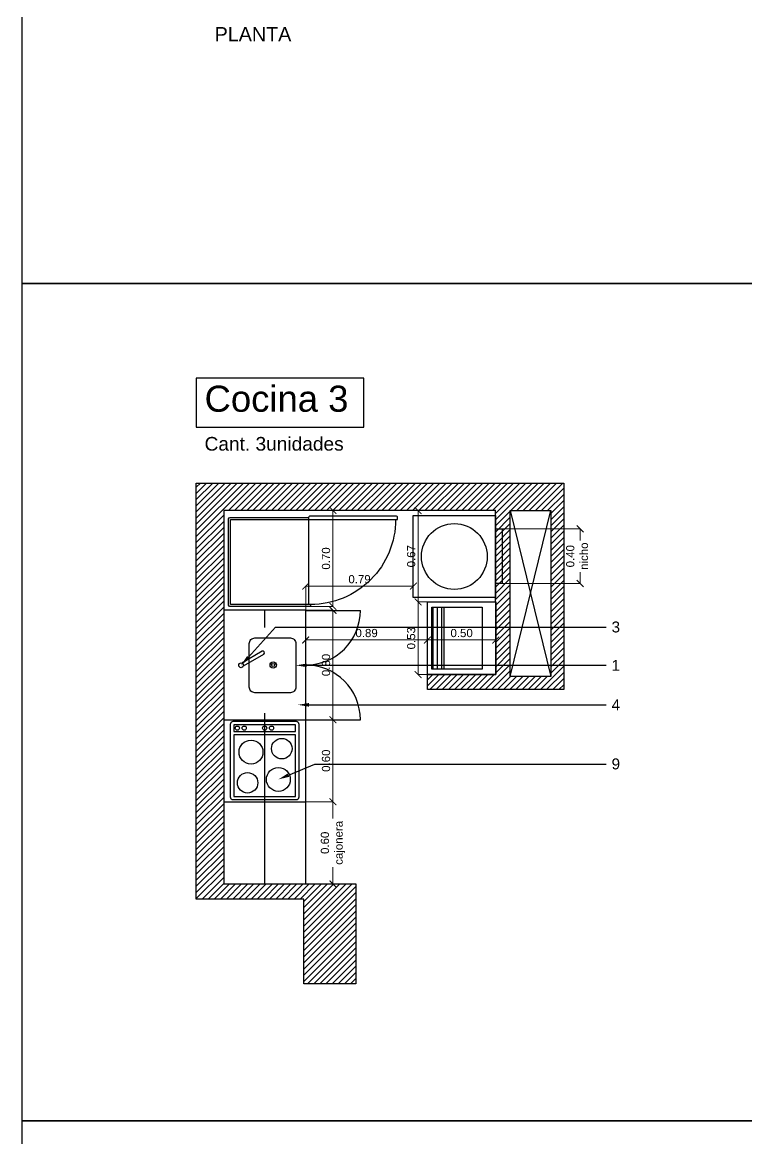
# Model space of a CAD drawing. Header units: metres. Extents: x 197.9 to 264.6, y -20.1 to 17.4.
# Drawn here: x 244.14 to 249.44, y -1.14 to 7.03 of the extents above; entities that cross this region are included whole.
import ezdxf
from ezdxf import colors
from ezdxf.entities.mleader import LeaderData, LeaderLine
from ezdxf.math import Vec2, Vec3

# ---------------------------------------------------------------- set-up
doc = ezdxf.new("R2010")
doc.units = ezdxf.units.M
doc.header["$LTSCALE"] = 10
doc.linetypes.add('e3II-arq-DET-11-planta-Nivel 2 a 6$0$HIDDEN2', pattern=[0.1875, 0.125, -0.0625])
for name, color, linetype in [('0.1', 1, 'Continuous'), ('A-EQUIPAMIENTO', 251, 'Continuous'), ('A-EQUIPAMIENTO FIJO', 1, 'Continuous'), ('A-MUROS', 6, 'Continuous'), ('A-TEXTOS', 2, 'Continuous'), ('A_Proyeccion', 1, 'Continuous'), ('Textos', 2, 'Continuous')]:
    doc.layers.add(name, color=color, linetype=linetype)
doc.layers.add('A-COTAS', color=1, linetype='Continuous', lineweight=5)
doc.layers.add('FO-Hachuras dos pilares', color=8, linetype='Continuous', lineweight=5)
doc.styles.add('ARIAL', font='arial.ttf')
doc.styles.get("Standard").update_dxf_attribs({"font": 'arial.ttf'})
doc.dimstyles.new('A2 1-1 m', dxfattribs={"dimtxt": 1, "dimasz": 1, "dimexe": 0, "dimexo": 0, "dimgap": 0.5, "dimtad": 1, "dimzin": 1, "dimdsep": 46, "dimtxsty": 'Standard', "dimblk": 'ARCHTICK', "dimcen": 1, "dimclrd": 256, "dimclre": 8, "dimclrt": 2, "dimazin": 2, "dimtfac": 1, "dimtix": 1, "dimtmove": 2, "dimatfit": 3, "dimfxl": 2.83, "dimtolj": 1, "dimtzin": 0, "dimlwd": -1, "dimlwe": 5, "dimarcsym": 0})

# ---------------------------------------------------------------- blocks, each defined once
blk = doc.blocks.new('LAVADO PLANTA')
at = {"color": 252}
for p, q in [((34.1234, 8.5852), (34.2163, 8.4244)), ((34.2379, 8.4369), (34.145, 8.5977))]:
    blk.add_line(p, q, dxfattribs=at)
blk.add_lwpolyline([(33.9539, 8.5381), (34.3002, 8.5381, -0.414214), (34.3435, 8.4948), (34.3435, 8.2134, -0.414214), (34.3002, 8.1701), (33.9539, 8.1701, -0.414214), (33.9106, 8.2134), (33.9106, 8.4948, -0.414214)], format="xyb", close=True, dxfattribs=at)
for centre, radius in [((34.1271, 8.6038), 0.0187), ((34.1302, 8.3492), 0.025), ((34.1302, 8.3492), 0.0125)]:
    blk.add_circle(centre, radius, dxfattribs=at)
blk.add_arc((34.2271, 8.4306), 0.0125, 210, 30, dxfattribs=at)
blk = doc.blocks.new('_ArchTick')
at = {"color": 0, "linetype": 'ByBlock', "const_width": 0.15}
blk.add_lwpolyline([(-0.5, -0.5), (0.5, 0.5)], dxfattribs=at)
blk = doc.blocks.new('*D181')
at = {"layer": 'A-COTAS', "color": 8, "lineweight": 5, "transparency": 16777216}
for p, q in [((246.2115, 1.3252), (246.4109, 1.3252)), ((246.2115, 0.7238), (246.4109, 0.7238))]:
    blk.add_line(p, q, dxfattribs=at)
at = {"layer": 'A-COTAS', "transparency": 16777216}
for p, q in [((246.4109, 1.3252), (246.4109, 1.2018)), ((246.4109, 0.7238), (246.4109, 0.8472))]:
    blk.add_line(p, q, dxfattribs=at)
at = {"layer": 'Defpoints', "color": 0, "transparency": 16777216}
for p in [(246.2115, 1.3252), (246.2115, 0.7238), (246.4109, 0.7238)]:
    blk.add_point(p, dxfattribs=at)
at = {"layer": 'A-COTAS', "transparency": 16777216, "xscale": 0.05, "yscale": 0.05, "zscale": 0.05}
for p, rotation in [((246.4109, 1.3252), 90), ((246.4109, 0.7238), 270)]:
    blk.add_blockref('_ArchTick', p, dxfattribs=dict(at, rotation=rotation))
at = {"layer": 'A-COTAS', "color": 2, "transparency": 16777216, "insert": (246.4109, 1.0245), "char_height": 0.06, "attachment_point": 5, "rotation": 90}
blk.add_mtext('\\A1;0.60\\Pcajonera', dxfattribs=at)
blk = doc.blocks.new('*D182')
at = {"layer": 'A-COTAS', "color": 8, "lineweight": 5, "transparency": 16777216}
for p, q in [((246.2115, 1.9252), (246.4109, 1.9252)), ((246.2115, 1.3252), (246.4109, 1.3252))]:
    blk.add_line(p, q, dxfattribs=at)
at = {"layer": 'A-COTAS', "transparency": 16777216}
blk.add_line((246.4109, 1.3252), (246.4109, 1.9252), dxfattribs=at)
at = {"layer": 'Defpoints', "color": 0, "transparency": 16777216}
for p in [(246.2115, 1.9252), (246.4109, 1.9252), (246.2115, 1.3252)]:
    blk.add_point(p, dxfattribs=at)
at = {"layer": 'A-COTAS', "transparency": 16777216, "xscale": 0.05, "yscale": 0.05, "zscale": 0.05}
for p, rotation in [((246.4109, 1.9252), 90), ((246.4109, 1.3252), 270)]:
    blk.add_blockref('_ArchTick', p, dxfattribs=dict(at, rotation=rotation))
at = {"layer": 'A-COTAS', "color": 2, "transparency": 16777216, "insert": (246.3602, 1.6252), "char_height": 0.06, "attachment_point": 5, "rotation": 90}
blk.add_mtext('\\A1;0.60', dxfattribs=at)
blk = doc.blocks.new('*D183')
at = {"layer": 'A-COTAS', "color": 8, "lineweight": 5, "transparency": 16777216}
for p, q in [((246.2115, 2.7256), (246.4109, 2.7256)), ((246.2115, 1.9252), (246.4109, 1.9252))]:
    blk.add_line(p, q, dxfattribs=at)
at = {"layer": 'A-COTAS', "transparency": 16777216}
blk.add_line((246.4109, 1.9252), (246.4109, 2.7256), dxfattribs=at)
at = {"layer": 'Defpoints', "color": 0, "transparency": 16777216}
for p in [(246.2115, 2.7256), (246.4109, 2.7256), (246.2115, 1.9252)]:
    blk.add_point(p, dxfattribs=at)
at = {"layer": 'A-COTAS', "transparency": 16777216, "xscale": 0.05, "yscale": 0.05, "zscale": 0.05}
for p, rotation in [((246.4109, 2.7256), 90), ((246.4109, 1.9252), 270)]:
    blk.add_blockref('_ArchTick', p, dxfattribs=dict(at, rotation=rotation))
at = {"layer": 'A-COTAS', "color": 2, "transparency": 16777216, "insert": (246.3602, 2.3254), "char_height": 0.06, "attachment_point": 5, "rotation": 90}
blk.add_mtext('\\A1;0.80', dxfattribs=at)
blk = doc.blocks.new('Cocelpl')
at = {"layer": 'A-EQUIPAMIENTO FIJO'}
blk.add_lwpolyline([(-0.5, -0.2675), (-0.5, 0.2675, -0.414214), (-0.48, 0.2875), (-0.02, 0.2875, -0.414214), (0, 0.2675), (0, -0.2675, -0.414214), (-0.02, -0.2875), (-0.48, -0.2875, -0.414214)], format="xyb", close=True, dxfattribs=at)
for points in [[(-0.475, 0.2625), (-0.475, -0.1875), (-0.025, -0.1875), (-0.025, 0.2625)], [(-0.475, -0.2125), (-0.475, -0.2625), (-0.025, -0.2625), (-0.025, -0.2125)]]:
    blk.add_lwpolyline(points, close=True, dxfattribs=at)
for centre, radius in [((-0.35, 0.1375), 0.0875), ((-0.125, 0.1625), 0.075), ((-0.15, -0.0625), 0.0875), ((-0.375, -0.0875), 0.075), ((-0.3, -0.2375), 0.0156), ((-0.25, -0.2375), 0.0156), ((-0.1, -0.2375), 0.0156), ((-0.05, -0.2375), 0.0156)]:
    blk.add_circle(centre, radius, dxfattribs=at)
blk = doc.blocks.new('A$C63204314')
for p, q in [((0.64, 0), (0.01, 0)), ((0, -0.01), (0, -0.5849)), ((0.65, -0.6), (0.65, -0.01)), ((0, -0.5849), (0.0143, -0.5849)), ((0.6357, -0.6), (0.65, -0.6))]:
    blk.add_line(p, q)
at = {"color": 1}
blk.add_line((0.0143, -0.5849), (0.6357, -0.5849), dxfattribs=at)
blk.add_lwpolyline([(0.6357, -0.6), (0.6357, -0.5857), (0.6357, -0.0143), (0.0143, -0.0143), (0.0143, -0.5849)])
blk.add_lwpolyline([(0.0143, -0.5849), (0.0143, -1.2349), (-0.0007, -1.2349, -0.414214), (-0.0107, -1.2249), (-0.0107, -0.5949, -0.414214), (-0.0007, -0.5849)], format="xyb", close=True)
for centre, start, end in [((0.01, -0.01), 90, 180), ((0.64, -0.01), 0, 90)]:
    blk.add_arc(centre, 0.01, start, end)
blk.add_arc((0.0143, -0.6), 0.6213, 270, 0, dxfattribs=at)
blk = doc.blocks.new('*D176')
at = {"layer": 'A-COTAS', "color": 8, "lineweight": 5, "transparency": 16777216}
for p, q in [((246.2478, 3.4556), (246.4109, 3.4556)), ((246.2478, 2.7538), (246.4109, 2.7538))]:
    blk.add_line(p, q, dxfattribs=at)
at = {"layer": 'A-COTAS', "transparency": 16777216}
blk.add_line((246.4109, 2.7538), (246.4109, 3.4556), dxfattribs=at)
at = {"layer": 'Defpoints', "color": 0, "transparency": 16777216}
for p in [(246.2478, 3.4556), (246.4109, 3.4556), (246.2478, 2.7538)]:
    blk.add_point(p, dxfattribs=at)
at = {"layer": 'A-COTAS', "transparency": 16777216, "xscale": 0.05, "yscale": 0.05, "zscale": 0.05}
for p, rotation in [((246.4109, 3.4556), 90), ((246.4109, 2.7538), 270)]:
    blk.add_blockref('_ArchTick', p, dxfattribs=dict(at, rotation=rotation))
at = {"layer": 'A-COTAS', "color": 2, "transparency": 16777216, "insert": (246.3602, 3.1047), "char_height": 0.06, "attachment_point": 5, "rotation": 90}
blk.add_mtext('\\A1;0.70', dxfattribs=at)
blk = doc.blocks.new('*D177')
at = {"layer": 'A-COTAS', "color": 8, "lineweight": 5, "transparency": 16777216}
for p, q in [((246.2115, 2.7256), (246.2115, 2.5083)), ((247.1018, 2.7256), (247.1018, 2.5083))]:
    blk.add_line(p, q, dxfattribs=at)
at = {"layer": 'A-COTAS', "transparency": 16777216}
blk.add_line((246.2115, 2.5083), (247.1018, 2.5083), dxfattribs=at)
at = {"layer": 'Defpoints', "color": 0, "transparency": 16777216}
for p in [(246.2115, 2.7256), (247.1018, 2.7256), (247.1018, 2.5083)]:
    blk.add_point(p, dxfattribs=at)
at = {"layer": 'A-COTAS', "transparency": 16777216, "xscale": 0.05, "yscale": 0.05, "zscale": 0.05, "rotation": 180}
blk.add_blockref('_ArchTick', (246.2115, 2.5083), dxfattribs=at)
at = {"layer": 'A-COTAS', "transparency": 16777216, "xscale": 0.05, "yscale": 0.05, "zscale": 0.05}
blk.add_blockref('_ArchTick', (247.1018, 2.5083), dxfattribs=at)
at = {"layer": 'A-COTAS', "color": 2, "transparency": 16777216, "insert": (246.6567, 2.5589), "char_height": 0.06, "attachment_point": 5}
blk.add_mtext('\\A1;0.89', dxfattribs=at)
blk = doc.blocks.new('*D178')
at = {"layer": 'A-COTAS', "color": 8, "lineweight": 5, "transparency": 16777216}
for p, q in [((246.2115, 2.7256), (246.2115, 2.9022)), ((246.9986, 2.8194), (246.9986, 2.9022))]:
    blk.add_line(p, q, dxfattribs=at)
at = {"layer": 'A-COTAS', "transparency": 16777216}
blk.add_line((246.9986, 2.9022), (246.2115, 2.9022), dxfattribs=at)
at = {"layer": 'Defpoints', "color": 0, "transparency": 16777216}
for p in [(246.2115, 2.9022), (246.9986, 2.8194), (246.2115, 2.7256)]:
    blk.add_point(p, dxfattribs=at)
at = {"layer": 'A-COTAS', "transparency": 16777216, "xscale": 0.05, "yscale": 0.05, "zscale": 0.05, "rotation": 180}
blk.add_blockref('_ArchTick', (246.2115, 2.9022), dxfattribs=at)
at = {"layer": 'A-COTAS', "transparency": 16777216, "xscale": 0.05, "yscale": 0.05, "zscale": 0.05}
blk.add_blockref('_ArchTick', (246.9986, 2.9022), dxfattribs=at)
at = {"layer": 'A-COTAS', "color": 2, "transparency": 16777216, "insert": (246.6051, 2.9528), "char_height": 0.06, "attachment_point": 5}
blk.add_mtext('\\A1;0.79', dxfattribs=at)
blk = doc.blocks.new('*D179')
at = {"layer": 'A-COTAS', "color": 8, "lineweight": 5, "transparency": 16777216}
blk.add_line((247.6018, 3.4556), (247.0335, 3.4556), dxfattribs=at)
at = {"layer": 'A-COTAS', "transparency": 16777216}
blk.add_line((247.0335, 2.7872), (247.0335, 3.4556), dxfattribs=at)
at = {"layer": 'Defpoints', "color": 0, "transparency": 16777216}
for p in [(247.0335, 3.4556), (247.6018, 3.4556), (247.0335, 2.7872)]:
    blk.add_point(p, dxfattribs=at)
at = {"layer": 'A-COTAS', "transparency": 16777216, "xscale": 0.05, "yscale": 0.05, "zscale": 0.05}
for p, rotation in [((247.0335, 3.4556), 90), ((247.0335, 2.7872), 270)]:
    blk.add_blockref('_ArchTick', p, dxfattribs=dict(at, rotation=rotation))
at = {"layer": 'A-COTAS', "color": 2, "transparency": 16777216, "insert": (246.9829, 3.1214), "char_height": 0.06, "attachment_point": 5, "rotation": 90}
blk.add_mtext('\\A1;0.67', dxfattribs=at)
blk = doc.blocks.new('*D180')
at = {"layer": 'A-COTAS', "color": 8, "lineweight": 5, "transparency": 16777216}
for p, q in [((247.6018, 2.7872), (247.0335, 2.7872)), ((247.5986, 2.2558), (247.0335, 2.2558))]:
    blk.add_line(p, q, dxfattribs=at)
at = {"layer": 'A-COTAS', "transparency": 16777216}
blk.add_line((247.0335, 2.7872), (247.0335, 2.2558), dxfattribs=at)
at = {"layer": 'Defpoints', "color": 0, "transparency": 16777216}
for p in [(247.6018, 2.7872), (247.0335, 2.2558), (247.5986, 2.2558)]:
    blk.add_point(p, dxfattribs=at)
at = {"layer": 'A-COTAS', "transparency": 16777216, "xscale": 0.05, "yscale": 0.05, "zscale": 0.05}
for p, rotation in [((247.0335, 2.7872), 90), ((247.0335, 2.2558), 270)]:
    blk.add_blockref('_ArchTick', p, dxfattribs=dict(at, rotation=rotation))
at = {"layer": 'A-COTAS', "color": 2, "transparency": 16777216, "insert": (246.9828, 2.5215), "char_height": 0.06, "attachment_point": 5, "rotation": 90}
blk.add_mtext('\\A1;0.53', dxfattribs=at)
blk = doc.blocks.new('*D184')
at = {"layer": 'A-COTAS', "color": 8, "lineweight": 5, "transparency": 16777216}
for p, q in [((247.1018, 2.7872), (247.1018, 2.5083)), ((247.6018, 2.7872), (247.6018, 2.5083))]:
    blk.add_line(p, q, dxfattribs=at)
at = {"layer": 'A-COTAS', "transparency": 16777216}
blk.add_line((247.1018, 2.5083), (247.6018, 2.5083), dxfattribs=at)
at = {"layer": 'Defpoints', "color": 0, "transparency": 16777216}
for p in [(247.1018, 2.7872), (247.6018, 2.7872), (247.6018, 2.5083)]:
    blk.add_point(p, dxfattribs=at)
at = {"layer": 'A-COTAS', "transparency": 16777216, "xscale": 0.05, "yscale": 0.05, "zscale": 0.05, "rotation": 180}
blk.add_blockref('_ArchTick', (247.1018, 2.5083), dxfattribs=at)
at = {"layer": 'A-COTAS', "transparency": 16777216, "xscale": 0.05, "yscale": 0.05, "zscale": 0.05}
blk.add_blockref('_ArchTick', (247.6018, 2.5083), dxfattribs=at)
at = {"layer": 'A-COTAS', "color": 2, "transparency": 16777216, "insert": (247.3518, 2.5589), "char_height": 0.06, "attachment_point": 5}
blk.add_mtext('\\A1;0.50', dxfattribs=at)
blk = doc.blocks.new('*D185')
at = {"layer": 'A-COTAS', "color": 8, "lineweight": 5, "transparency": 16777216}
for p, q in [((247.6486, 3.3214), (248.2189, 3.3214)), ((247.6486, 2.9214), (248.2189, 2.9214))]:
    blk.add_line(p, q, dxfattribs=at)
at = {"layer": 'A-COTAS', "transparency": 16777216}
for p, q in [((248.2189, 3.3214), (248.2189, 3.2373)), ((248.2189, 2.9214), (248.2189, 3.0055))]:
    blk.add_line(p, q, dxfattribs=at)
at = {"layer": 'Defpoints', "color": 0, "transparency": 16777216}
for p in [(247.6486, 3.3214), (247.6486, 2.9214), (248.2189, 2.9214)]:
    blk.add_point(p, dxfattribs=at)
at = {"layer": 'A-COTAS', "transparency": 16777216, "xscale": 0.05, "yscale": 0.05, "zscale": 0.05}
for p, rotation in [((248.2189, 3.3214), 90), ((248.2189, 2.9214), 270)]:
    blk.add_blockref('_ArchTick', p, dxfattribs=dict(at, rotation=rotation))
at = {"layer": 'A-COTAS', "color": 2, "transparency": 16777216, "insert": (248.1964, 3.1214), "char_height": 0.06, "attachment_point": 5, "rotation": 90}
blk.add_mtext('\\A1;0.40\\Pnicho', dxfattribs=at)

msp = doc.modelspace()

# ---------------------------------------------------------------- hatches: boundary and pattern name
at = {"layer": 'A-EQUIPAMIENTO FIJO', "linetype": 'Continuous'}
h = msp.add_hatch(dxfattribs=at)
h.set_pattern_fill('ANSI31', color=256, scale=0.01, angle=45)
h.set_pattern_definition([(90, (42.991955, -20.66099), (-0.03175, 0), [])])
h.paths.add_polyline_path([(247.1329, 2.749), (247.2224, 2.749), (247.2224, 2.294), (247.1329, 2.294)])
at = {"layer": 'FO-Hachuras dos pilares'}
h = msp.add_hatch(dxfattribs=at)
h.set_pattern_fill('ANSI31', color=253, scale=0.01)
h.set_pattern_definition([(45, (43.001953, -20.66099), (-0.0224506403, 0.0224506403), [])])
h.paths.add_polyline_path([(247.1018, 2.1458), (247.1018, 2.2558), (247.6018, 2.2558), (247.6018, 2.7872), (247.5986, 2.7872), (247.5986, 3.4556), (245.6115, 3.4556), (245.6115, 0.7238), (246.5777, 0.7238), (246.5777, -0.0065), (246.1977, -0.0065), (246.1981, 0.6135), (245.4115, 0.6135), (245.4115, 3.6556), (248.0986, 3.6556), (248.0986, 3.3556), (248.0986, 2.1458)])
h.paths.add_polyline_path([(247.7068, 3.4556), (248.0036, 3.4556), (248.0036, 2.2408), (247.7068, 2.2408)], flags=16)

# ---------------------------------------------------------------- linework, layer by layer
for points in [[(244.139, 11.2388), (259.9286, 11.2388), (259.9286, 5.1151), (244.139, 5.1151)], [(244.139, 5.1151), (259.9286, 5.1151), (259.9286, -1.0086), (244.139, -1.0086)], [(244.139, -1.0086), (259.9286, -1.0086), (259.9286, -7.1323), (244.139, -7.1323)]]:
    msp.add_lwpolyline(points, close=True)
at = {"color": 2}
msp.add_lwpolyline([(245.6115, 0.7238), (246.2115, 0.7238), (246.2115, 2.7256), (245.6115, 2.7256)], close=True, dxfattribs=at)
at = {"layer": '0.1'}
for points in [[(247.7068, 3.4556), (248.0036, 2.2408)], [(247.7068, 2.2408), (248.0036, 3.4556)]]:
    msp.add_lwpolyline(points, dxfattribs=at)
at = {"layer": 'A-EQUIPAMIENTO FIJO', "linetype": 'Continuous'}
for points in [[(246.9986, 3.4194), (247.5986, 3.4194), (247.5986, 2.8194), (246.9986, 2.8194)], [(247.1018, 2.7872), (247.6018, 2.7872), (247.6018, 2.2558), (247.1018, 2.2558)], [(247.1329, 2.749), (247.2224, 2.749), (247.2224, 2.294), (247.1329, 2.294)], [(247.1329, 2.749), (247.5018, 2.749), (247.5018, 2.294), (247.1329, 2.294)]]:
    msp.add_lwpolyline(points, close=True, dxfattribs=at)
msp.add_circle((247.2986, 3.1194), 0.2405, dxfattribs=at)
at = {"layer": 'A-MUROS', "color": 4}
for points in [[(247.1018, 2.1458), (247.1018, 2.2558), (247.6018, 2.2558), (247.6018, 2.7872), (247.5986, 2.7872), (247.5986, 3.4556), (245.6115, 3.4556), (245.6115, 0.7238), (246.5777, 0.7238), (246.5777, -0.0065), (246.1977, -0.0065), (246.1981, 0.6135), (245.4115, 0.6135), (245.4115, 3.6556), (248.0986, 3.6556), (248.0986, 3.3556), (248.0986, 2.1458)], [(247.7068, 3.4556), (248.0036, 3.4556), (248.0036, 2.2408), (247.7068, 2.2408)]]:
    msp.add_lwpolyline(points, close=True, dxfattribs=at)
at = {"layer": 'A_Proyeccion', "linetype": 'e3II-arq-DET-11-planta-Nivel 2 a 6$0$HIDDEN2'}
for points in [[(247.5986, 3.3214), (247.6486, 3.3214), (247.6486, 2.9214), (247.5986, 2.9214)], [(246.2115, 2.7252), (246.6115, 2.7252)], [(245.6115, 1.9252), (246.2115, 1.9252)], [(246.2115, 1.9252), (246.6115, 1.9252)], [(245.6115, 1.3252), (246.2115, 1.3252)]]:
    msp.add_lwpolyline(points, dxfattribs=at)
msp.add_lwpolyline([(245.9115, 2.7256), (245.6115, 2.7256), (245.6115, 0.7238), (245.9115, 0.7238)], close=True, dxfattribs=at)
for centre, start, end in [((246.2115, 2.7252), 270, 360), ((246.2115, 1.9252), 0, 90)]:
    msp.add_arc(centre, 0.4, start, end, dxfattribs=at)
at = {"layer": 'Textos'}
msp.add_lwpolyline([(245.4115, 4.4232), (245.4115, 4.0653), (246.6356, 4.0653), (246.6356, 4.4232)], close=True, dxfattribs=at)

# ---------------------------------------------------------------- block references
at = {"layer": 'A-EQUIPAMIENTO', "xscale": -1, "rotation": 89.98667124778949}
msp.add_blockref('A$C63204314', (245.6479, 3.4039), dxfattribs=at)
at = {"layer": 'A-EQUIPAMIENTO FIJO', "xscale": 0.9240000000000042, "yscale": 0.9240000000000042, "zscale": 0.9240000000000042, "rotation": 89.99999999999999}
msp.add_blockref('LAVADO PLANTA', (253.6884, -29.2104), dxfattribs=at)
at = {"layer": 'A-EQUIPAMIENTO FIJO', "transparency": 33554687, "rotation": 180}
msp.add_blockref('Cocelpl', (245.6615, 1.6259), dxfattribs=at)

# ---------------------------------------------------------------- texts
at = {"layer": 'A-TEXTOS', "insert": (245.3291, 6.992), "char_height": 0.103182, "attachment_point": 1}
msp.add_mtext_dynamic_manual_height_columns('\\pxqr;PLANTA', width=0.777043, gutter_width=1, heights=[0], dxfattribs=at)
at = {"layer": 'Textos', "attachment_point": 1}
for s, width, insert, char_height in [('Cocina 3', 1.170445, (245.4718, 4.3689), 0.19086), ('Cant. 3unidades', 1.432214, (245.4718, 3.9936), 0.1)]:
    msp.add_mtext_dynamic_manual_height_columns(s, width=width, gutter_width=29.8224, heights=[0], dxfattribs=dict(at, insert=insert, char_height=char_height))

# ---------------------------------------------------------------- dimensions: what is measured, and where the dimension line sits
at = {"layer": 'A-COTAS'}
for base, p1, p2, override, picture, middle in [((246.4109, 3.4556), (246.2478, 2.7538), (246.2478, 3.4556), {"dimscale": 1, "dimtxt": 0.06, "dimasz": 0.05, "dimgap": 0.02, "dimtix": 1, "dimtofl": 1, "dimtmove": 2, "dimatfit": 3}, '*D176', (246.3602, 3.1047)), ((247.0335, 3.4556), (247.0335, 2.7872), (247.6018, 3.4556), {"dimtxt": 0.06, "dimasz": 0.05, "dimgap": 0.02}, '*D179', (246.9829, 3.1214)), ((247.0335, 2.2558), (247.6018, 2.7872), (247.5986, 2.2558), {"dimtxt": 0.06, "dimasz": 0.05, "dimgap": 0.02}, '*D180', (246.9828, 2.5215)), ((246.4109, 2.7256), (246.2115, 1.9252), (246.2115, 2.7256), {"dimscale": 1, "dimtxt": 0.06, "dimasz": 0.05, "dimgap": 0.02, "dimtix": 1, "dimtofl": 1, "dimtmove": 2, "dimatfit": 3}, '*D183', (246.3602, 2.3254)), ((246.4109, 1.9252), (246.2115, 1.3252), (246.2115, 1.9252), {"dimscale": 1, "dimtxt": 0.06, "dimasz": 0.05, "dimgap": 0.02, "dimtix": 1, "dimtofl": 1, "dimtmove": 2, "dimatfit": 3}, '*D182', (246.3602, 1.6252))]:
    dim = msp.add_linear_dim(base=base, p1=p1, p2=p2, angle=90, dimstyle='A2 1-1 m', override=override, dxfattribs=at)
    dim.commit()
    dim.dimension.update_dxf_attribs({"geometry": picture, "text_midpoint": middle})
for base, p1, p2, text, picture, middle in [((248.2189, 2.9214), (247.6486, 3.3214), (247.6486, 2.9214), '<>\\Pnicho', '*D185', (248.1964, 3.1214)), ((246.4109, 0.7238), (246.2115, 1.3252), (246.2115, 0.7238), '<>\\Pcajonera', '*D181', (246.4109, 1.0245))]:
    dim = msp.add_linear_dim(base=base, p1=p1, p2=p2, angle=90, text=text, dimstyle='A2 1-1 m', override={"dimtxt": 0.06, "dimasz": 0.05, "dimgap": 0.02}, dxfattribs=at)
    dim.commit()
    dim.dimension.update_dxf_attribs({"geometry": picture, "text_midpoint": middle, "dimtype": 160})
for base, p1, p2, override, picture, middle in [((246.2115, 2.9022), (246.9986, 2.8194), (246.2115, 2.7256), {"dimtxt": 0.06, "dimasz": 0.05, "dimgap": 0.02}, '*D178', (246.6051, 2.9528)), ((247.6018, 2.5083), (247.1018, 2.7872), (247.6018, 2.7872), {"dimtxt": 0.06, "dimasz": 0.05, "dimgap": 0.02}, '*D184', (247.3518, 2.5589)), ((247.1018, 2.5083), (246.2115, 2.7256), (247.1018, 2.7256), {"dimscale": 1, "dimtxt": 0.06, "dimasz": 0.05, "dimgap": 0.02, "dimtix": 1, "dimtofl": 1, "dimtmove": 2, "dimatfit": 3}, '*D177', (246.6567, 2.5589))]:
    dim = msp.add_linear_dim(base=base, p1=p1, p2=p2, dimstyle='A2 1-1 m', override=override, dxfattribs=at)
    dim.commit()
    dim.dimension.update_dxf_attribs({"geometry": picture, "text_midpoint": middle})

# ---------------------------------------------------------------- leaders
at = {"layer": 'A-TEXTOS'}
ml = msp.add_multileader_mtext('Standard', dxfattribs=at)
ml.set_content('3', color=256, style='ARIAL')
ml.set_leader_properties(color=1)
ml.build(insert=Vec2(0, 0))
ml.multileader.update_dxf_attribs({"has_text_frame": 1, "arrow_head_size": 0.08, "scale": 0.02})
ctx = ml.context
ctx.base_point, ctx.scale, ctx.char_height, ctx.arrow_head_size, ctx.landing_gap_size, ctx.plane_origin = Vec3(248.4085, 2.6028), 0.02, 0.08, 0.08, 0.04, Vec3(246.1392, 2.6028)
notes = []
notes.append((ctx, [(0, (1, 1, 0), (245.9914, 2.6028), (1, 0), 2.4171, [(0, [(245.7385, 2.323)], 0, [])])]))
ctx.mtext.insert, ctx.mtext.flow_direction = Vec3(248.4485, 2.6435), 5
ml = msp.add_multileader_mtext('Standard', dxfattribs=at)
ml.set_content('1', color=256, style='ARIAL')
ml.set_leader_properties(color=1)
ml.build(insert=Vec2(0, 0))
ml.multileader.update_dxf_attribs({"has_text_frame": 1, "arrow_head_size": 0.08, "scale": 0.02})
ctx = ml.context
ctx.base_point, ctx.scale, ctx.char_height, ctx.arrow_head_size, ctx.landing_gap_size, ctx.plane_origin = Vec3(248.4085, 2.323), 0.02, 0.08, 0.08, 0.04, Vec3(246.1392, 2.323)
notes.append((ctx, [(0, (1, 1, 0), (248.2485, 2.323), (1, 0), 0.16, [(0, [(246.1392, 2.323)], 0, [])])]))
ctx.mtext.insert, ctx.mtext.flow_direction = Vec3(248.4485, 2.363), 5
ml = msp.add_multileader_mtext('Standard', dxfattribs=at)
ml.set_content('4', color=256, style='ARIAL')
ml.set_leader_properties(color=1)
ml.build(insert=Vec2(0, 0))
ml.multileader.update_dxf_attribs({"has_text_frame": 1, "arrow_head_size": 0.08, "scale": 0.02})
ctx = ml.context
ctx.base_point, ctx.scale, ctx.char_height, ctx.arrow_head_size, ctx.landing_gap_size, ctx.plane_origin = Vec3(248.4085, 2.0339), 0.02, 0.08, 0.08, 0.04, Vec3(246.1392, 2.0339)
notes.append((ctx, [(0, (1, 1, 0), (248.2485, 2.0339), (1, 0), 0.16, [(0, [(246.1546, 2.0339)], 0, [])])]))
ctx.mtext.insert, ctx.mtext.flow_direction = Vec3(248.4485, 2.0739), 5
ml = msp.add_multileader_mtext('Standard', dxfattribs=at)
ml.set_content('9', color=256, style='ARIAL')
ml.set_leader_properties(color=1)
ml.build(insert=Vec2(0, 0))
ml.multileader.update_dxf_attribs({"has_text_frame": 1, "arrow_head_size": 0.08, "scale": 0.02})
ctx = ml.context
ctx.base_point, ctx.scale, ctx.char_height, ctx.arrow_head_size, ctx.landing_gap_size, ctx.plane_origin = Vec3(248.4085, 1.6011), 0.02, 0.08, 0.08, 0.04, Vec3(246.1392, 1.6011)
notes.append((ctx, [(0, (1, 1, 0), (246.2783, 1.6011), (1, 0), 2.1302, [(0, [(246.0115, 1.4884)], 0, [])])]))
ctx.mtext.insert, ctx.mtext.flow_direction = Vec3(248.4485, 1.6418), 5
for ctx, leaders in notes:
    for number, flags, end, landing, length, lines in leaders:
        leader = LeaderData()
        leader.index, (leader.has_last_leader_line, leader.has_dogleg_vector, leader.attachment_direction) = number, flags
        leader.last_leader_point, leader.dogleg_vector, leader.dogleg_length = Vec3(end), Vec3(landing), length
        for number, points, colour, breaks in lines:
            line = LeaderLine()
            line.index, line.vertices, line.color, line.breaks = number, Vec3.list(points), colors.encode_raw_color(colour), breaks
            leader.lines.append(line)
        ctx.leaders.append(leader)

doc.saveas('drawing.dxf')
